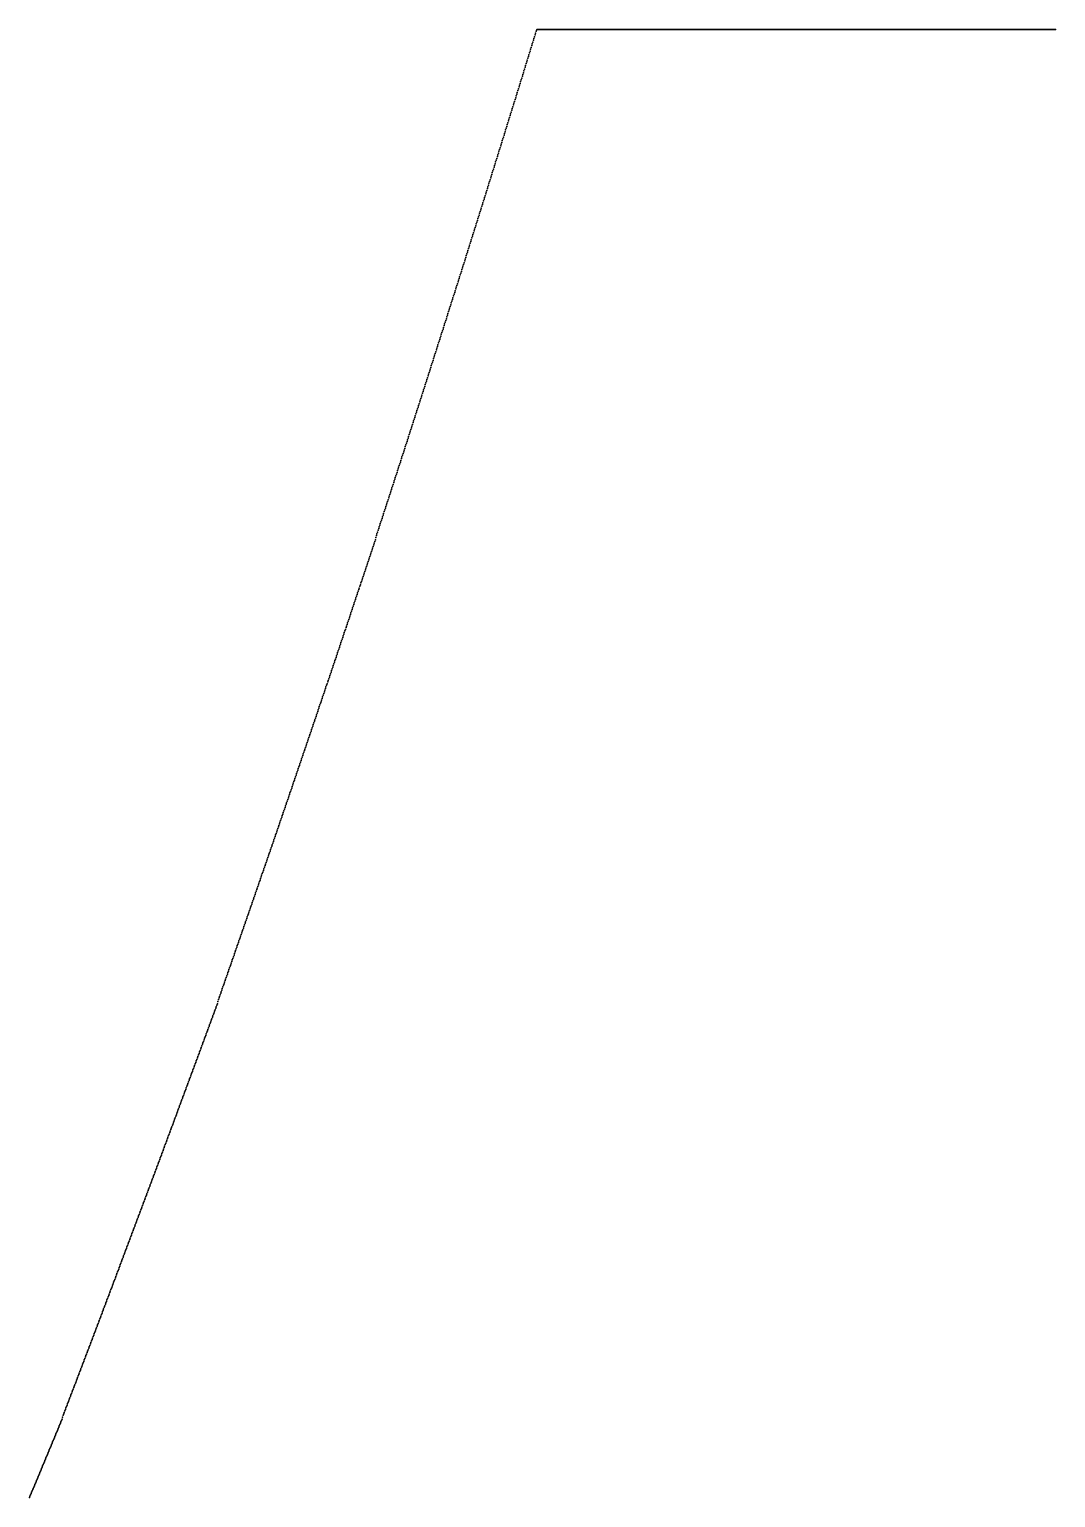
# Model space of a CAD drawing. Header units: metres. Extents: x 0 to 360, y 49 to 117.
# Drawn here: x 146.72 to 157.49, y 83.09 to 98.5 of the extents above; entities that cross this region are included whole.
import ezdxf

# ---------------------------------------------------------------- set-up
doc = ezdxf.new("R2010")
doc.units = ezdxf.units.M

msp = doc.modelspace()

# ---------------------------------------------------------------- linework, layer by layer
for p in [(152.047, 98.493), (152.053, 98.497), (152.058, 98.497), (152.064, 98.497), (152.07, 98.497), (152.076, 98.497), (152.082, 98.497), (152.087, 98.497), (152.093, 98.497), (152.099, 98.497), (152.105, 98.497), (152.111, 98.497), (152.117, 98.497), (152.122, 98.497), (152.128, 98.497), (152.134, 98.497), (152.14, 98.497), (152.146, 98.497), (152.151, 98.497), (152.157, 98.497), (152.163, 98.497), (152.169, 98.497), (152.175, 98.497), (152.181, 98.497), (152.186, 98.497), (152.192, 98.497), (152.198, 98.497), (152.204, 98.497), (152.21, 98.497), (152.215, 98.497), (152.221, 98.497), (152.227, 98.497), (152.233, 98.497), (152.239, 98.497), (152.245, 98.497), (152.25, 98.497), (152.256, 98.497), (152.262, 98.497), (152.268, 98.497), (152.274, 98.497), (152.279, 98.497), (152.285, 98.497), (152.291, 98.497), (152.297, 98.497), (152.303, 98.497), (152.308, 98.497), (152.314, 98.497), (152.32, 98.497), (152.326, 98.497), (152.332, 98.497), (152.338, 98.497), (152.343, 98.497), (152.349, 98.497), (152.355, 98.497), (152.361, 98.497), (152.367, 98.497), (152.372, 98.497), (152.378, 98.497), (152.384, 98.497), (152.39, 98.497), (152.396, 98.497), (152.402, 98.497), (152.407, 98.497), (152.413, 98.497), (152.419, 98.497), (152.425, 98.497), (152.431, 98.497), (152.436, 98.497), (152.442, 98.497), (152.448, 98.497), (152.454, 98.497), (152.46, 98.497), (152.466, 98.497), (152.471, 98.497), (152.477, 98.497), (152.483, 98.497), (152.489, 98.497), (152.495, 98.497), (152.5, 98.497), (152.506, 98.497), (152.512, 98.497), (152.518, 98.497), (152.524, 98.497), (152.53, 98.497), (152.535, 98.497), (152.541, 98.497), (152.547, 98.497), (152.553, 98.497), (152.559, 98.497), (152.564, 98.497), (152.57, 98.497), (152.576, 98.497), (152.582, 98.497), (152.588, 98.497), (152.594, 98.497), (152.599, 98.497), (152.605, 98.497), (152.611, 98.497), (152.617, 98.497), (152.623, 98.497), (152.628, 98.497), (152.634, 98.497), (152.64, 98.497), (152.646, 98.497), (152.652, 98.497), (152.658, 98.497), (152.663, 98.497), (152.669, 98.497), (152.675, 98.497), (152.681, 98.497), (152.687, 98.497), (152.692, 98.497), (152.698, 98.497), (152.704, 98.497), (152.71, 98.497), (152.716, 98.497), (152.721, 98.497), (152.727, 98.497), (152.733, 98.497), (152.739, 98.497), (152.745, 98.497), (152.751, 98.497), (152.756, 98.497), (152.762, 98.497), (152.768, 98.497), (152.774, 98.497), (152.78, 98.497), (152.785, 98.497), (152.791, 98.497), (152.797, 98.497), (152.803, 98.497), (152.809, 98.497), (152.815, 98.497), (152.82, 98.497), (152.826, 98.497), (152.832, 98.497), (152.838, 98.497), (152.844, 98.497), (152.849, 98.497), (152.855, 98.497), (152.861, 98.497), (152.867, 98.497), (152.873, 98.497), (152.879, 98.497), (152.884, 98.497), (152.89, 98.497), (152.896, 98.497), (152.902, 98.497), (152.908, 98.497), (152.913, 98.497), (152.919, 98.497), (152.925, 98.497), (152.931, 98.497), (152.937, 98.497), (152.943, 98.497), (152.948, 98.497), (152.954, 98.497), (152.96, 98.497), (152.966, 98.497), (152.972, 98.497), (152.977, 98.497), (152.983, 98.497), (152.989, 98.497), (152.995, 98.497), (153.001, 98.497), (153.007, 98.497), (153.012, 98.497), (153.018, 98.497), (153.024, 98.497), (153.03, 98.497), (153.036, 98.497), (153.041, 98.497), (153.047, 98.497), (153.053, 98.497), (153.059, 98.497), (153.065, 98.497), (153.07, 98.497), (153.076, 98.497), (153.082, 98.497), (153.088, 98.497), (153.094, 98.497), (153.1, 98.497), (153.105, 98.497), (153.111, 98.497), (153.117, 98.497), (153.123, 98.497), (153.129, 98.497), (153.134, 98.497), (153.14, 98.497), (153.146, 98.497), (153.152, 98.497), (153.158, 98.497), (153.164, 98.497), (153.169, 98.497), (153.175, 98.497), (153.181, 98.497), (153.187, 98.497), (153.193, 98.497), (153.198, 98.497), (153.204, 98.497), (153.21, 98.497), (153.216, 98.497), (153.222, 98.497), (153.228, 98.497), (153.233, 98.497), (153.239, 98.497), (153.245, 98.497), (153.251, 98.497), (153.257, 98.497), (153.262, 98.497), (153.268, 98.497), (153.274, 98.497), (153.28, 98.497), (153.286, 98.497), (153.292, 98.497), (153.297, 98.497), (153.303, 98.497), (153.309, 98.497), (153.315, 98.497), (153.321, 98.497), (153.326, 98.497), (153.332, 98.497), (153.338, 98.497), (153.344, 98.497), (153.35, 98.497), (153.356, 98.497), (153.361, 98.497), (153.367, 98.497), (153.373, 98.497), (153.379, 98.497), (153.385, 98.497), (153.39, 98.497), (153.396, 98.497), (153.402, 98.497), (153.408, 98.497), (153.414, 98.497), (153.419, 98.497), (153.425, 98.497), (153.431, 98.497), (153.437, 98.497), (153.443, 98.497), (153.449, 98.497), (153.454, 98.497), (153.46, 98.497), (153.466, 98.497), (153.472, 98.497), (153.478, 98.497), (153.483, 98.497), (153.489, 98.497), (153.495, 98.497), (153.501, 98.497), (153.507, 98.497), (153.513, 98.497), (153.518, 98.497), (153.524, 98.497), (153.53, 98.497), (153.536, 98.497), (153.542, 98.497), (153.547, 98.497), (153.553, 98.497), (153.559, 98.497), (153.565, 98.497), (153.571, 98.497), (153.577, 98.497), (153.582, 98.497), (153.588, 98.497), (153.594, 98.497), (153.6, 98.497), (153.606, 98.497), (153.611, 98.497), (153.617, 98.497), (153.623, 98.497), (153.629, 98.497), (153.635, 98.497), (153.641, 98.497), (153.646, 98.497), (153.652, 98.497), (153.658, 98.497), (153.664, 98.497), (153.67, 98.497), (153.675, 98.497), (153.681, 98.497), (153.687, 98.497), (153.693, 98.497), (153.699, 98.497), (153.705, 98.497), (153.71, 98.497), (153.716, 98.497), (153.722, 98.497), (153.728, 98.497), (153.734, 98.497), (153.739, 98.497), (153.745, 98.497), (153.751, 98.497), (153.757, 98.497), (153.763, 98.497), (153.769, 98.497), (153.774, 98.497), (153.78, 98.497), (153.786, 98.497), (153.792, 98.497), (153.798, 98.497), (153.803, 98.497), (153.809, 98.497), (153.815, 98.497), (153.821, 98.497), (153.827, 98.497), (153.832, 98.497), (153.838, 98.497), (153.844, 98.497), (153.85, 98.497), (153.856, 98.497), (153.862, 98.497), (153.867, 98.497), (153.873, 98.497), (153.879, 98.497), (153.885, 98.497), (153.891, 98.497), (153.896, 98.497), (153.902, 98.497), (153.908, 98.497), (153.914, 98.497), (153.92, 98.497), (153.926, 98.497), (153.931, 98.497), (153.937, 98.497), (153.943, 98.497), (153.949, 98.497), (153.955, 98.497), (153.96, 98.497), (153.966, 98.497), (153.972, 98.497), (153.978, 98.497), (153.984, 98.497), (153.99, 98.497), (153.995, 98.497), (154.001, 98.497), (154.007, 98.497), (154.013, 98.497), (154.019, 98.497), (154.024, 98.497), (154.03, 98.497), (154.036, 98.497), (154.042, 98.497), (154.048, 98.497), (154.054, 98.497), (154.059, 98.497), (154.065, 98.497), (154.071, 98.497), (154.077, 98.497), (154.083, 98.497), (154.088, 98.497), (154.094, 98.497), (154.1, 98.497), (154.106, 98.497), (154.112, 98.497), (154.118, 98.497), (154.123, 98.497), (154.129, 98.497), (154.135, 98.497), (154.141, 98.497), (154.147, 98.497), (154.152, 98.497), (154.158, 98.497), (154.164, 98.497), (154.17, 98.497), (154.176, 98.497), (154.181, 98.497), (154.187, 98.497), (154.193, 98.497), (154.199, 98.497), (154.205, 98.497), (154.211, 98.497), (154.216, 98.497), (154.222, 98.497), (154.228, 98.497), (154.234, 98.497), (154.24, 98.497), (154.245, 98.497), (154.251, 98.497), (154.257, 98.497), (154.263, 98.497), (154.269, 98.497), (154.275, 98.497), (154.28, 98.497), (154.286, 98.497), (154.292, 98.497), (154.298, 98.497), (154.304, 98.497), (154.309, 98.497), (154.315, 98.497), (154.321, 98.497), (154.327, 98.497), (154.333, 98.497), (154.339, 98.497), (154.344, 98.497), (154.35, 98.497), (154.356, 98.497), (154.362, 98.497), (154.368, 98.497), (154.373, 98.497), (154.379, 98.497), (154.385, 98.497), (154.391, 98.497), (154.397, 98.497), (154.403, 98.497), (154.408, 98.497), (154.414, 98.497), (154.42, 98.497), (154.426, 98.497), (154.432, 98.497), (154.437, 98.497), (154.443, 98.497), (154.449, 98.497), (154.455, 98.497), (154.461, 98.497), (154.467, 98.497), (154.472, 98.497), (154.478, 98.497), (154.484, 98.497), (154.49, 98.497), (154.496, 98.497), (154.501, 98.497), (154.507, 98.497), (154.513, 98.497), (154.519, 98.497), (154.525, 98.497), (154.531, 98.497), (154.536, 98.497), (154.542, 98.497), (154.548, 98.497), (154.554, 98.497), (154.56, 98.497), (154.565, 98.497), (154.571, 98.497), (154.577, 98.497), (154.583, 98.497), (154.589, 98.497), (154.594, 98.497), (154.6, 98.497), (154.606, 98.497), (154.612, 98.497), (154.618, 98.497), (154.624, 98.497), (154.629, 98.497), (154.635, 98.497), (154.641, 98.497), (154.647, 98.497), (154.653, 98.497), (154.658, 98.497), (154.664, 98.497), (154.67, 98.497), (154.676, 98.497), (154.682, 98.497), (154.688, 98.497), (154.693, 98.497), (154.699, 98.497), (154.705, 98.497), (154.711, 98.497), (154.717, 98.497), (154.722, 98.497), (154.728, 98.497), (154.734, 98.497), (154.74, 98.497), (154.746, 98.497), (154.752, 98.497), (154.757, 98.497), (154.763, 98.497), (154.769, 98.497), (154.775, 98.497), (154.781, 98.497), (154.786, 98.497), (154.792, 98.497), (154.798, 98.497), (154.804, 98.497), (154.81, 98.497), (154.816, 98.497), (154.821, 98.497), (154.827, 98.497), (154.833, 98.497), (154.839, 98.497), (154.845, 98.497), (154.85, 98.497), (154.856, 98.497), (154.862, 98.497), (154.868, 98.497), (154.874, 98.497), (154.88, 98.497), (154.885, 98.497), (154.891, 98.497), (154.897, 98.497), (154.903, 98.497), (154.909, 98.497), (154.914, 98.497), (154.92, 98.497), (154.926, 98.497), (154.932, 98.497), (154.938, 98.497), (154.943, 98.497), (154.949, 98.497), (154.955, 98.497), (154.961, 98.497), (154.967, 98.497), (154.973, 98.497), (154.978, 98.497), (154.984, 98.497), (154.99, 98.497), (154.996, 98.497), (155.002, 98.497), (155.007, 98.497), (155.013, 98.497), (155.019, 98.497), (155.025, 98.497), (155.031, 98.497), (155.037, 98.497), (155.042, 98.497), (155.048, 98.497), (155.054, 98.497), (155.06, 98.497), (155.066, 98.497), (155.071, 98.497), (155.077, 98.497), (155.083, 98.497), (155.089, 98.497), (155.095, 98.497), (155.101, 98.497), (155.106, 98.497), (155.112, 98.497), (155.118, 98.497), (155.124, 98.497), (155.13, 98.497), (155.135, 98.497), (155.141, 98.497), (155.147, 98.497), (155.153, 98.497), (155.159, 98.497), (155.165, 98.497), (155.17, 98.497), (155.176, 98.497), (155.182, 98.497), (155.188, 98.497), (155.194, 98.497), (155.199, 98.497), (155.205, 98.497), (155.211, 98.497), (155.217, 98.497), (155.223, 98.497), (155.229, 98.497), (155.234, 98.497), (155.24, 98.497), (155.246, 98.497), (155.252, 98.497), (155.258, 98.497), (155.263, 98.497), (155.269, 98.497), (155.275, 98.497), (155.281, 98.497), (155.287, 98.497), (155.293, 98.497), (155.298, 98.497), (155.304, 98.497), (155.31, 98.497), (155.316, 98.497), (155.322, 98.497), (155.327, 98.497), (155.333, 98.497), (155.339, 98.497), (155.345, 98.497), (155.351, 98.497), (155.356, 98.497), (155.362, 98.497), (155.368, 98.497), (155.374, 98.497), (155.38, 98.497), (155.386, 98.497), (155.391, 98.497), (155.397, 98.497), (155.403, 98.497), (155.409, 98.497), (155.415, 98.497), (155.42, 98.497), (155.426, 98.497), (155.432, 98.497), (155.438, 98.497), (155.444, 98.497), (155.45, 98.497), (155.455, 98.497), (155.461, 98.497), (155.467, 98.497), (155.473, 98.497), (155.479, 98.497), (155.484, 98.497), (155.49, 98.497), (155.496, 98.497), (155.502, 98.497), (155.508, 98.497), (155.514, 98.497), (155.519, 98.497), (155.525, 98.497), (155.531, 98.497), (155.537, 98.497), (155.543, 98.497), (155.548, 98.497), (155.554, 98.497), (155.56, 98.497), (155.566, 98.497), (155.572, 98.497), (155.578, 98.497), (155.583, 98.497), (155.589, 98.497), (155.595, 98.497), (155.601, 98.497), (155.607, 98.497), (155.612, 98.497), (155.618, 98.497), (155.624, 98.497), (155.63, 98.497), (155.636, 98.497), (155.642, 98.497), (155.647, 98.497), (155.653, 98.497), (155.659, 98.497), (155.665, 98.497), (155.671, 98.497), (155.676, 98.497), (155.682, 98.497), (155.688, 98.497), (155.694, 98.497), (155.7, 98.497), (155.705, 98.497), (155.711, 98.497), (155.717, 98.497), (155.723, 98.497), (155.729, 98.497), (155.735, 98.497), (155.74, 98.497), (155.746, 98.497), (155.752, 98.497), (155.758, 98.497), (155.764, 98.497), (155.769, 98.497), (155.775, 98.497), (155.781, 98.497), (155.787, 98.497), (155.793, 98.497), (155.799, 98.497), (155.804, 98.497), (155.81, 98.497), (155.816, 98.497), (155.822, 98.497), (155.828, 98.497), (155.833, 98.497), (155.839, 98.497), (155.845, 98.497), (155.851, 98.497), (155.857, 98.497), (155.863, 98.497), (155.868, 98.497), (155.874, 98.497), (155.88, 98.497), (155.886, 98.497), (155.892, 98.497), (155.897, 98.497), (155.903, 98.497), (155.909, 98.497), (155.915, 98.497), (155.921, 98.497), (155.927, 98.497), (155.932, 98.497), (155.938, 98.497), (155.944, 98.497), (155.95, 98.497), (155.956, 98.497), (155.961, 98.497), (155.967, 98.497), (155.973, 98.497), (155.979, 98.497), (155.985, 98.497), (155.991, 98.497), (155.996, 98.497), (156.002, 98.497), (156.008, 98.497), (156.014, 98.497), (156.02, 98.497), (156.025, 98.497), (156.031, 98.497), (156.037, 98.497), (156.043, 98.497), (156.049, 98.497), (156.054, 98.497), (156.06, 98.497), (156.066, 98.497), (156.072, 98.497), (156.078, 98.497), (156.084, 98.497), (156.089, 98.497), (156.095, 98.497), (156.101, 98.497), (156.107, 98.497), (156.113, 98.497), (156.118, 98.497), (156.124, 98.497), (156.13, 98.497), (156.136, 98.497), (156.142, 98.497), (156.148, 98.497), (156.153, 98.497), (156.159, 98.497), (156.165, 98.497), (156.171, 98.497), (156.177, 98.497), (156.182, 98.497), (156.188, 98.497), (156.194, 98.497), (156.2, 98.497), (156.206, 98.497), (156.212, 98.497), (156.217, 98.497), (156.223, 98.497), (156.229, 98.497), (156.235, 98.497), (156.241, 98.497), (156.246, 98.497), (156.252, 98.497), (156.258, 98.497), (156.264, 98.497), (156.27, 98.497), (156.276, 98.497), (156.281, 98.497), (156.287, 98.497), (156.293, 98.497), (156.299, 98.497), (156.305, 98.497), (156.31, 98.497), (156.316, 98.497), (156.322, 98.497), (156.328, 98.497), (156.334, 98.497), (156.34, 98.497), (156.345, 98.497), (156.351, 98.497), (156.357, 98.497), (156.363, 98.497), (156.369, 98.497), (156.374, 98.497), (156.38, 98.497), (156.386, 98.497), (156.392, 98.497), (156.398, 98.497), (156.404, 98.497), (156.409, 98.497), (156.415, 98.497), (156.421, 98.497), (156.427, 98.497), (156.433, 98.497), (156.438, 98.497), (156.444, 98.497), (156.45, 98.497), (156.456, 98.497), (156.462, 98.497), (156.467, 98.497), (156.473, 98.497), (156.479, 98.497), (156.485, 98.497), (156.491, 98.497), (156.497, 98.497), (156.502, 98.497), (156.508, 98.497), (156.514, 98.497), (156.52, 98.497), (156.526, 98.497), (156.531, 98.497), (156.537, 98.497), (156.543, 98.497), (156.549, 98.497), (156.555, 98.497), (156.561, 98.497), (156.566, 98.497), (156.572, 98.497), (156.578, 98.497), (156.584, 98.497), (156.59, 98.497), (156.595, 98.497), (156.601, 98.497), (156.607, 98.497), (156.613, 98.497), (156.619, 98.497), (156.625, 98.497), (156.63, 98.497), (156.636, 98.497), (156.642, 98.497), (156.648, 98.497), (156.654, 98.497), (156.659, 98.497), (156.665, 98.497), (156.671, 98.497), (156.677, 98.497), (156.683, 98.497), (156.689, 98.497), (156.694, 98.497), (156.7, 98.497), (156.706, 98.497), (156.712, 98.497), (156.718, 98.497), (156.723, 98.497), (156.729, 98.497), (156.735, 98.497), (156.741, 98.497), (156.747, 98.497), (156.753, 98.497), (156.758, 98.497), (156.764, 98.497), (156.77, 98.497), (156.776, 98.497), (156.782, 98.497), (156.787, 98.497), (156.793, 98.497), (156.799, 98.497), (156.805, 98.497), (156.811, 98.497), (156.816, 98.497), (156.822, 98.497), (156.828, 98.497), (156.834, 98.497), (156.84, 98.497), (156.846, 98.497), (156.851, 98.497), (156.857, 98.497), (156.863, 98.497), (156.869, 98.497), (156.875, 98.497), (156.88, 98.497), (156.886, 98.497), (156.892, 98.497), (156.898, 98.497), (156.904, 98.497), (156.91, 98.497), (156.915, 98.497), (156.921, 98.497), (156.927, 98.497), (156.933, 98.497), (156.939, 98.497), (156.944, 98.497), (156.95, 98.497), (156.956, 98.497), (156.962, 98.497), (156.968, 98.497), (156.974, 98.497), (156.979, 98.497), (156.985, 98.497), (156.991, 98.497), (156.997, 98.497), (157.003, 98.497), (157.008, 98.497), (157.014, 98.497), (157.02, 98.497), (157.026, 98.497), (157.032, 98.497), (157.038, 98.497), (157.043, 98.497), (157.049, 98.497), (157.055, 98.497), (157.061, 98.497), (157.067, 98.497), (157.072, 98.497), (157.078, 98.497), (157.084, 98.497), (157.09, 98.497), (157.096, 98.497), (157.102, 98.497), (157.107, 98.497), (157.113, 98.497), (157.119, 98.497), (157.125, 98.497), (157.131, 98.497), (157.136, 98.497), (157.142, 98.497), (157.148, 98.497), (157.154, 98.497), (157.16, 98.497), (157.166, 98.497), (157.171, 98.497), (157.177, 98.497), (157.183, 98.497), (157.189, 98.497), (157.195, 98.497), (157.2, 98.497), (157.206, 98.497), (157.212, 98.497), (157.218, 98.497), (157.224, 98.497), (157.229, 98.497), (157.235, 98.497), (157.241, 98.497), (157.247, 98.497), (157.253, 98.497), (157.259, 98.497), (157.264, 98.497), (157.27, 98.497), (157.276, 98.497), (157.282, 98.497), (157.288, 98.497), (157.293, 98.497), (157.299, 98.497), (157.305, 98.497), (157.311, 98.497), (157.317, 98.497), (157.323, 98.497), (157.328, 98.497), (157.334, 98.497), (157.34, 98.497), (157.346, 98.497), (157.352, 98.497), (157.357, 98.497), (157.363, 98.497), (157.369, 98.497), (157.375, 98.497), (157.381, 98.497), (157.387, 98.497), (157.392, 98.497), (157.398, 98.497), (157.404, 98.497), (157.41, 98.497), (157.416, 98.497), (157.421, 98.497), (157.427, 98.497), (157.433, 98.497), (157.439, 98.497), (157.445, 98.497), (157.451, 98.497), (157.456, 98.497), (157.462, 98.497), (157.468, 98.497), (157.474, 98.497), (157.48, 98.497), (157.485, 98.497), (157.491, 98.497), (151.994, 98.326), (152, 98.345), (152.006, 98.363), (152.012, 98.382), (152.018, 98.401), (152.023, 98.42), (152.029, 98.439), (152.035, 98.458), (152.041, 98.477), (151.948, 98.175), (151.954, 98.193), (151.959, 98.212), (151.965, 98.231), (151.971, 98.25), (151.977, 98.269), (151.983, 98.288), (151.989, 98.307), (151.901, 98.024), (151.907, 98.042), (151.913, 98.061), (151.919, 98.08), (151.925, 98.099), (151.93, 98.118), (151.936, 98.137), (151.942, 98.156), (151.855, 97.873), (151.861, 97.892), (151.866, 97.911), (151.872, 97.929), (151.878, 97.948), (151.884, 97.967), (151.89, 97.986), (151.896, 98.005), (151.808, 97.723), (151.814, 97.741), (151.82, 97.76), (151.826, 97.779), (151.832, 97.798), (151.837, 97.817), (151.843, 97.835), (151.849, 97.854), (151.756, 97.554), (151.762, 97.573), (151.768, 97.591), (151.773, 97.61), (151.779, 97.629), (151.785, 97.648), (151.791, 97.666), (151.797, 97.685), (151.802, 97.704), (151.709, 97.404), (151.715, 97.423), (151.721, 97.441), (151.727, 97.46), (151.733, 97.479), (151.738, 97.498), (151.744, 97.516), (151.75, 97.535), (151.663, 97.254), (151.669, 97.273), (151.674, 97.292), (151.68, 97.31), (151.686, 97.329), (151.692, 97.348), (151.698, 97.367), (151.704, 97.385), (151.616, 97.105), (151.622, 97.124), (151.628, 97.142), (151.634, 97.161), (151.64, 97.18), (151.645, 97.198), (151.651, 97.217), (151.657, 97.236), (151.564, 96.937), (151.57, 96.956), (151.576, 96.975), (151.581, 96.993), (151.587, 97.012), (151.593, 97.03), (151.599, 97.049), (151.605, 97.068), (151.61, 97.086), (151.517, 96.789), (151.523, 96.807), (151.529, 96.826), (151.535, 96.844), (151.541, 96.863), (151.546, 96.882), (151.552, 96.9), (151.558, 96.919), (151.471, 96.64), (151.477, 96.659), (151.482, 96.677), (151.488, 96.696), (151.494, 96.714), (151.5, 96.733), (151.506, 96.751), (151.512, 96.77), (151.424, 96.492), (151.43, 96.51), (151.436, 96.529), (151.442, 96.547), (151.448, 96.566), (151.453, 96.584), (151.459, 96.603), (151.465, 96.621), (151.372, 96.325), (151.378, 96.344), (151.384, 96.362), (151.389, 96.381), (151.395, 96.399), (151.401, 96.418), (151.407, 96.436), (151.413, 96.455), (151.419, 96.473), (151.325, 96.177), (151.331, 96.196), (151.337, 96.214), (151.343, 96.233), (151.349, 96.251), (151.355, 96.27), (151.36, 96.288), (151.366, 96.307), (151.273, 96.011), (151.279, 96.03), (151.285, 96.048), (151.291, 96.067), (151.296, 96.085), (151.302, 96.104), (151.308, 96.122), (151.314, 96.14), (151.32, 96.159), (151.227, 95.864), (151.232, 95.883), (151.238, 95.901), (151.244, 95.919), (151.25, 95.938), (151.256, 95.956), (151.261, 95.975), (151.267, 95.993), (151.18, 95.717), (151.186, 95.735), (151.192, 95.754), (151.197, 95.772), (151.203, 95.791), (151.209, 95.809), (151.215, 95.827), (151.221, 95.846), (151.128, 95.552), (151.133, 95.57), (151.139, 95.589), (151.145, 95.607), (151.151, 95.625), (151.157, 95.644), (151.163, 95.662), (151.168, 95.68), (151.174, 95.699), (151.081, 95.406), (151.087, 95.424), (151.093, 95.442), (151.099, 95.46), (151.104, 95.479), (151.11, 95.497), (151.116, 95.515), (151.122, 95.534), (151.029, 95.241), (151.035, 95.259), (151.04, 95.278), (151.046, 95.296), (151.052, 95.314), (151.058, 95.332), (151.064, 95.351), (151.069, 95.369), (151.075, 95.387), (150.982, 95.095), (150.988, 95.113), (150.994, 95.132), (151, 95.15), (151.005, 95.168), (151.011, 95.186), (151.017, 95.205), (151.023, 95.223), (150.936, 94.949), (150.941, 94.968), (150.947, 94.986), (150.953, 95.004), (150.959, 95.022), (150.965, 95.041), (150.971, 95.059), (150.976, 95.077), (150.883, 94.786), (150.889, 94.804), (150.895, 94.822), (150.901, 94.84), (150.907, 94.859), (150.912, 94.877), (150.918, 94.895), (150.924, 94.913), (150.93, 94.931), (150.837, 94.641), (150.843, 94.659), (150.848, 94.677), (150.854, 94.695), (150.86, 94.713), (150.866, 94.731), (150.872, 94.75), (150.878, 94.768), (150.784, 94.478), (150.79, 94.496), (150.796, 94.514), (150.802, 94.532), (150.808, 94.55), (150.814, 94.568), (150.819, 94.586), (150.825, 94.604), (150.831, 94.623), (150.738, 94.333), (150.744, 94.351), (150.75, 94.369), (150.755, 94.387), (150.761, 94.405), (150.767, 94.423), (150.773, 94.442), (150.779, 94.46), (150.686, 94.171), (150.691, 94.189), (150.697, 94.207), (150.703, 94.225), (150.709, 94.243), (150.715, 94.261), (150.72, 94.279), (150.726, 94.297), (150.732, 94.315), (150.633, 94.009), (150.639, 94.027), (150.645, 94.045), (150.651, 94.063), (150.656, 94.081), (150.662, 94.099), (150.668, 94.117), (150.674, 94.135), (150.68, 94.153), (150.587, 93.865), (150.592, 93.883), (150.598, 93.901), (150.604, 93.919), (150.61, 93.937), (150.616, 93.955), (150.622, 93.973), (150.627, 93.991), (150.534, 93.703), (150.54, 93.721), (150.546, 93.739), (150.552, 93.757), (150.558, 93.775), (150.563, 93.793), (150.569, 93.811), (150.575, 93.829), (150.581, 93.847), (150.488, 93.56), (150.494, 93.578), (150.499, 93.596), (150.505, 93.614), (150.511, 93.632), (150.517, 93.65), (150.523, 93.668), (150.528, 93.686), (150.435, 93.399), (150.441, 93.417), (150.447, 93.435), (150.453, 93.453), (150.459, 93.471), (150.464, 93.489), (150.47, 93.507), (150.476, 93.524), (150.482, 93.542), (150.383, 93.239), (150.389, 93.257), (150.395, 93.274), (150.401, 93.292), (150.406, 93.31), (150.412, 93.328), (150.418, 93.346), (150.424, 93.364), (150.43, 93.381), (150.337, 93.087), (150.342, 93.104), (150.348, 93.122), (150.354, 93.14), (150.36, 93.165), (150.366, 93.185), (150.371, 93.203), (150.377, 93.221), (150.284, 92.93), (150.29, 92.947), (150.296, 92.965), (150.302, 92.982), (150.307, 92.999), (150.313, 93.017), (150.319, 93.034), (150.325, 93.052), (150.331, 93.069), (150.238, 92.79), (150.243, 92.808), (150.249, 92.825), (150.255, 92.842), (150.261, 92.86), (150.267, 92.877), (150.273, 92.895), (150.278, 92.912), (150.185, 92.633), (150.191, 92.651), (150.197, 92.668), (150.203, 92.686), (150.209, 92.703), (150.214, 92.72), (150.22, 92.738), (150.226, 92.755), (150.232, 92.773), (150.133, 92.477), (150.139, 92.494), (150.145, 92.512), (150.15, 92.529), (150.156, 92.546), (150.162, 92.564), (150.168, 92.581), (150.174, 92.599), (150.179, 92.616), (150.081, 92.321), (150.086, 92.338), (150.092, 92.355), (150.098, 92.373), (150.104, 92.39), (150.11, 92.408), (150.115, 92.425), (150.121, 92.442), (150.127, 92.46), (150.028, 92.165), (150.034, 92.182), (150.04, 92.199), (150.046, 92.217), (150.051, 92.234), (150.057, 92.251), (150.063, 92.269), (150.069, 92.286), (150.075, 92.303), (149.976, 92.009), (149.982, 92.026), (149.988, 92.044), (149.993, 92.061), (149.999, 92.078), (150.005, 92.096), (150.011, 92.113), (150.017, 92.13), (150.022, 92.147), (149.924, 91.854), (149.929, 91.871), (149.935, 91.888), (149.941, 91.905), (149.947, 91.923), (149.953, 91.94), (149.958, 91.957), (149.964, 91.974), (149.97, 91.992), (149.871, 91.698), (149.877, 91.716), (149.883, 91.733), (149.889, 91.75), (149.894, 91.767), (149.9, 91.784), (149.906, 91.802), (149.912, 91.819), (149.918, 91.836), (149.819, 91.543), (149.825, 91.56), (149.83, 91.578), (149.836, 91.595), (149.842, 91.612), (149.848, 91.629), (149.854, 91.647), (149.86, 91.664), (149.865, 91.681), (149.766, 91.389), (149.772, 91.406), (149.778, 91.423), (149.784, 91.44), (149.79, 91.457), (149.796, 91.474), (149.801, 91.492), (149.807, 91.509), (149.813, 91.526), (149.714, 91.234), (149.72, 91.251), (149.726, 91.268), (149.732, 91.285), (149.737, 91.303), (149.743, 91.32), (149.749, 91.337), (149.755, 91.354), (149.761, 91.371), (149.662, 91.08), (149.668, 91.097), (149.673, 91.114), (149.679, 91.131), (149.685, 91.148), (149.691, 91.165), (149.697, 91.183), (149.702, 91.2), (149.708, 91.217), (149.609, 90.926), (149.615, 90.943), (149.621, 90.96), (149.627, 90.977), (149.633, 90.994), (149.638, 91.011), (149.644, 91.028), (149.65, 91.045), (149.656, 91.063), (149.557, 90.772), (149.563, 90.789), (149.569, 90.806), (149.574, 90.823), (149.58, 90.84), (149.586, 90.857), (149.592, 90.874), (149.598, 90.892), (149.604, 90.909), (149.505, 90.618), (149.51, 90.635), (149.516, 90.653), (149.522, 90.67), (149.528, 90.687), (149.534, 90.704), (149.54, 90.721), (149.545, 90.738), (149.551, 90.755), (149.452, 90.465), (149.458, 90.482), (149.464, 90.499), (149.47, 90.516), (149.476, 90.533), (149.481, 90.55), (149.487, 90.567), (149.493, 90.584), (149.499, 90.601), (149.4, 90.312), (149.406, 90.329), (149.412, 90.346), (149.417, 90.363), (149.423, 90.38), (149.429, 90.397), (149.435, 90.414), (149.441, 90.431), (149.446, 90.448), (149.348, 90.159), (149.353, 90.176), (149.359, 90.193), (149.365, 90.21), (149.371, 90.227), (149.377, 90.244), (149.383, 90.261), (149.388, 90.278), (149.394, 90.295), (149.295, 90.007), (149.301, 90.024), (149.307, 90.041), (149.313, 90.058), (149.319, 90.075), (149.324, 90.092), (149.33, 90.109), (149.336, 90.126), (149.342, 90.142), (149.243, 89.855), (149.249, 89.872), (149.255, 89.888), (149.26, 89.905), (149.266, 89.922), (149.272, 89.939), (149.278, 89.956), (149.284, 89.973), (149.289, 89.99), (149.191, 89.703), (149.196, 89.72), (149.202, 89.736), (149.208, 89.753), (149.214, 89.77), (149.22, 89.787), (149.225, 89.804), (149.231, 89.821), (149.237, 89.838), (149.138, 89.551), (149.144, 89.568), (149.15, 89.585), (149.156, 89.602), (149.161, 89.618), (149.167, 89.635), (149.173, 89.652), (149.179, 89.669), (149.185, 89.686), (149.086, 89.399), (149.092, 89.416), (149.097, 89.433), (149.103, 89.45), (149.109, 89.467), (149.115, 89.484), (149.121, 89.5), (149.127, 89.517), (149.132, 89.534), (149.028, 89.231), (149.033, 89.248), (149.039, 89.265), (149.045, 89.282), (149.051, 89.299), (149.057, 89.315), (149.063, 89.332), (149.068, 89.349), (149.074, 89.366), (149.08, 89.383), (148.975, 89.081), (148.981, 89.097), (148.987, 89.114), (148.993, 89.131), (148.999, 89.148), (149.004, 89.164), (149.01, 89.181), (149.016, 89.198), (149.022, 89.215), (148.923, 88.93), (148.929, 88.947), (148.935, 88.963), (148.94, 88.98), (148.946, 88.997), (148.952, 89.014), (148.958, 89.03), (148.964, 89.047), (148.969, 89.064), (148.871, 88.779), (148.876, 88.796), (148.882, 88.813), (148.888, 88.83), (148.894, 88.846), (148.9, 88.863), (148.905, 88.88), (148.911, 88.896), (148.917, 88.913), (148.818, 88.629), (148.824, 88.646), (148.83, 88.663), (148.836, 88.679), (148.841, 88.696), (148.847, 88.713), (148.853, 88.729), (148.859, 88.746), (148.865, 88.763), (148.76, 88.463), (148.766, 88.479), (148.772, 88.496), (148.778, 88.513), (148.783, 88.529), (148.789, 88.546), (148.795, 88.563), (148.801, 88.579), (148.807, 88.596), (148.812, 88.613), (148.708, 88.313), (148.714, 88.33), (148.719, 88.346), (148.725, 88.363), (148.731, 88.38), (148.737, 88.396), (148.743, 88.413), (148.748, 88.43), (148.754, 88.446), (148.655, 88.159), (148.661, 88.175), (148.667, 88.191), (148.673, 88.207), (148.679, 88.223), (148.684, 88.238), (148.69, 88.254), (148.696, 88.27), (148.702, 88.293), (148.597, 88.001), (148.603, 88.017), (148.609, 88.033), (148.615, 88.049), (148.62, 88.065), (148.626, 88.08), (148.632, 88.096), (148.638, 88.112), (148.644, 88.128), (148.65, 88.144), (148.539, 87.844), (148.545, 87.859), (148.551, 87.875), (148.556, 87.891), (148.562, 87.907), (148.568, 87.922), (148.574, 87.938), (148.58, 87.954), (148.586, 87.97), (148.591, 87.986), (148.487, 87.702), (148.492, 87.717), (148.498, 87.733), (148.504, 87.749), (148.51, 87.765), (148.516, 87.78), (148.522, 87.796), (148.527, 87.812), (148.533, 87.828), (148.428, 87.544), (148.434, 87.56), (148.44, 87.576), (148.446, 87.591), (148.452, 87.607), (148.458, 87.623), (148.463, 87.639), (148.469, 87.654), (148.475, 87.67), (148.481, 87.686), (148.37, 87.387), (148.376, 87.403), (148.382, 87.418), (148.388, 87.434), (148.394, 87.45), (148.399, 87.466), (148.405, 87.481), (148.411, 87.497), (148.417, 87.513), (148.423, 87.529), (148.312, 87.23), (148.318, 87.246), (148.324, 87.261), (148.33, 87.277), (148.335, 87.293), (148.341, 87.308), (148.347, 87.324), (148.353, 87.34), (148.359, 87.356), (148.364, 87.371), (148.254, 87.073), (148.26, 87.089), (148.266, 87.104), (148.271, 87.12), (148.277, 87.136), (148.283, 87.152), (148.289, 87.167), (148.295, 87.183), (148.3, 87.199), (148.306, 87.214), (148.202, 86.932), (148.207, 86.948), (148.213, 86.963), (148.219, 86.979), (148.225, 86.995), (148.231, 87.01), (148.236, 87.026), (148.242, 87.042), (148.248, 87.057), (148.143, 86.776), (148.149, 86.791), (148.155, 86.807), (148.161, 86.823), (148.167, 86.838), (148.172, 86.854), (148.178, 86.87), (148.184, 86.885), (148.19, 86.901), (148.196, 86.917), (148.085, 86.619), (148.091, 86.635), (148.097, 86.651), (148.103, 86.666), (148.109, 86.682), (148.114, 86.698), (148.12, 86.713), (148.126, 86.729), (148.132, 86.744), (148.138, 86.76), (148.027, 86.463), (148.033, 86.479), (148.039, 86.495), (148.045, 86.51), (148.05, 86.526), (148.056, 86.541), (148.062, 86.557), (148.068, 86.573), (148.074, 86.588), (148.079, 86.604), (147.969, 86.308), (147.975, 86.323), (147.981, 86.339), (147.986, 86.354), (147.992, 86.37), (147.998, 86.385), (148.004, 86.401), (148.01, 86.417), (148.015, 86.432), (148.021, 86.448), (147.911, 86.152), (147.917, 86.168), (147.922, 86.183), (147.928, 86.199), (147.934, 86.214), (147.94, 86.23), (147.946, 86.245), (147.951, 86.261), (147.957, 86.276), (147.963, 86.292), (147.853, 85.997), (147.858, 86.012), (147.864, 86.028), (147.87, 86.043), (147.876, 86.059), (147.882, 86.074), (147.887, 86.09), (147.893, 86.105), (147.899, 86.121), (147.905, 86.136), (147.794, 85.841), (147.8, 85.857), (147.806, 85.872), (147.812, 85.888), (147.818, 85.903), (147.823, 85.919), (147.829, 85.934), (147.835, 85.95), (147.841, 85.966), (147.847, 85.981), (147.736, 85.686), (147.742, 85.702), (147.748, 85.717), (147.754, 85.733), (147.759, 85.748), (147.765, 85.764), (147.771, 85.779), (147.777, 85.795), (147.783, 85.81), (147.789, 85.826), (147.684, 85.547), (147.69, 85.563), (147.695, 85.578), (147.701, 85.593), (147.707, 85.609), (147.713, 85.624), (147.719, 85.64), (147.725, 85.655), (147.73, 85.671), (147.626, 85.393), (147.631, 85.408), (147.637, 85.423), (147.643, 85.439), (147.649, 85.454), (147.655, 85.47), (147.661, 85.485), (147.666, 85.501), (147.672, 85.516), (147.678, 85.532), (147.567, 85.238), (147.573, 85.254), (147.579, 85.269), (147.585, 85.284), (147.591, 85.3), (147.597, 85.315), (147.602, 85.331), (147.608, 85.346), (147.614, 85.362), (147.62, 85.377), (147.509, 85.084), (147.515, 85.099), (147.521, 85.115), (147.527, 85.13), (147.533, 85.146), (147.538, 85.161), (147.544, 85.176), (147.55, 85.192), (147.556, 85.207), (147.562, 85.223), (147.451, 84.93), (147.457, 84.946), (147.463, 84.961), (147.469, 84.976), (147.474, 84.992), (147.48, 85.007), (147.486, 85.022), (147.492, 85.038), (147.498, 85.053), (147.503, 85.069), (147.393, 84.776), (147.399, 84.792), (147.405, 84.807), (147.41, 84.823), (147.416, 84.838), (147.422, 84.853), (147.428, 84.869), (147.434, 84.884), (147.439, 84.899), (147.445, 84.915), (147.329, 84.608), (147.335, 84.623), (147.341, 84.638), (147.346, 84.654), (147.352, 84.669), (147.358, 84.684), (147.364, 84.7), (147.37, 84.715), (147.375, 84.73), (147.381, 84.746), (147.387, 84.761), (147.271, 84.454), (147.277, 84.47), (147.282, 84.485), (147.288, 84.5), (147.294, 84.516), (147.3, 84.531), (147.306, 84.546), (147.311, 84.562), (147.317, 84.577), (147.323, 84.592), (147.213, 84.301), (147.218, 84.317), (147.224, 84.332), (147.23, 84.347), (147.236, 84.363), (147.242, 84.378), (147.247, 84.393), (147.253, 84.409), (147.259, 84.424), (147.265, 84.439), (147.154, 84.149), (147.16, 84.164), (147.166, 84.179), (147.172, 84.195), (147.178, 84.21), (147.183, 84.225), (147.189, 84.24), (147.195, 84.256), (147.201, 84.271), (147.207, 84.286), (147.096, 83.996), (147.102, 84.011), (147.108, 84.027), (147.114, 84.042), (147.119, 84.057), (147.125, 84.072), (147.131, 84.088), (147.137, 84.103), (147.143, 84.118), (147.149, 84.133), (147.038, 83.841), (147.044, 83.855), (147.05, 83.869), (147.055, 83.883), (147.061, 83.897), (147.067, 83.911), (147.073, 83.929), (147.079, 83.95), (147.085, 83.966), (147.09, 83.981), (146.974, 83.687), (146.98, 83.701), (146.986, 83.715), (146.991, 83.729), (146.997, 83.743), (147.003, 83.757), (147.009, 83.771), (147.015, 83.785), (147.021, 83.799), (147.026, 83.813), (147.032, 83.827), (146.91, 83.533), (146.916, 83.547), (146.922, 83.561), (146.927, 83.575), (146.933, 83.589), (146.939, 83.603), (146.945, 83.617), (146.951, 83.631), (146.957, 83.645), (146.962, 83.659), (146.968, 83.673), (146.846, 83.379), (146.852, 83.393), (146.858, 83.407), (146.863, 83.421), (146.869, 83.435), (146.875, 83.449), (146.881, 83.463), (146.887, 83.477), (146.893, 83.491), (146.898, 83.505), (146.904, 83.519), (146.782, 83.225), (146.788, 83.239), (146.794, 83.253), (146.799, 83.267), (146.805, 83.281), (146.811, 83.295), (146.817, 83.309), (146.823, 83.323), (146.829, 83.337), (146.834, 83.351), (146.84, 83.365), (146.724, 83.086), (146.73, 83.1), (146.735, 83.114), (146.741, 83.128), (146.747, 83.142), (146.753, 83.156), (146.759, 83.17), (146.765, 83.183), (146.77, 83.197), (146.776, 83.211)]:
    msp.add_point(p)

doc.saveas('drawing.dxf')
